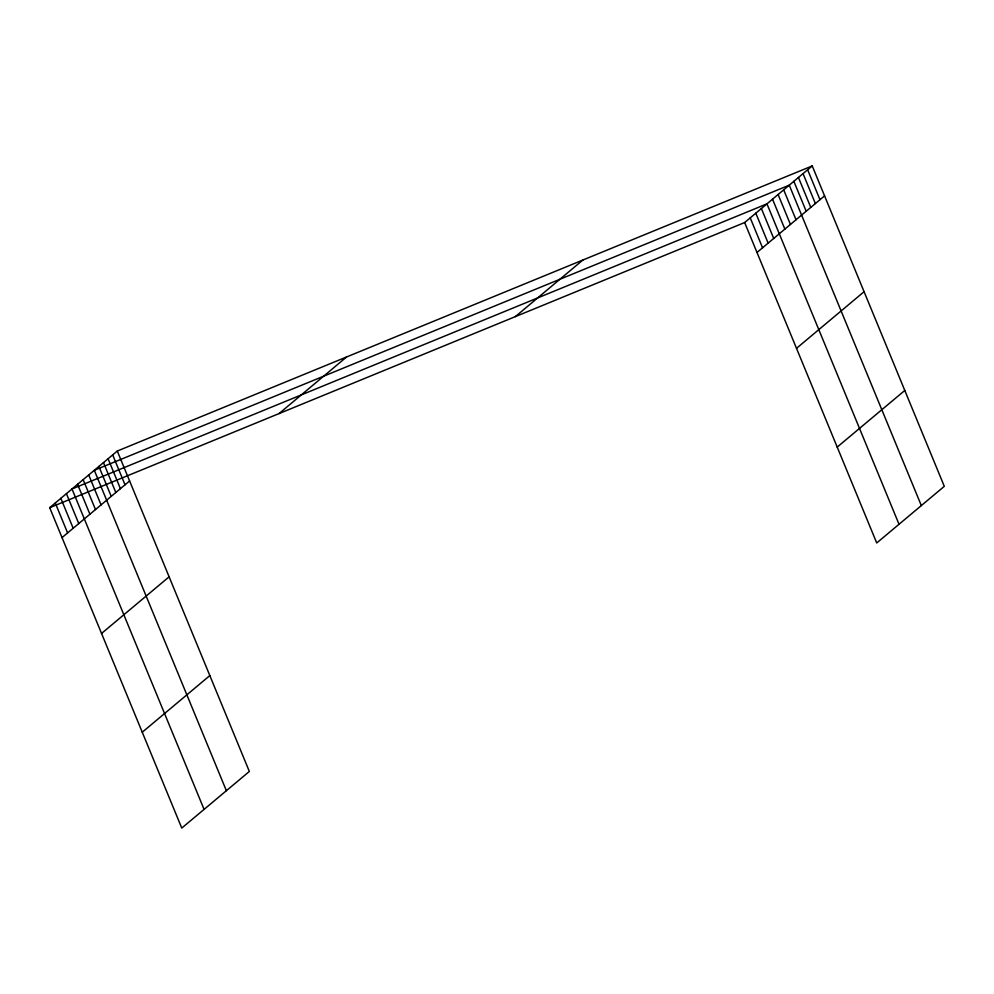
<?xml version="1.0" encoding="UTF-8"?>
<svg xmlns="http://www.w3.org/2000/svg" width="994" height="994" viewBox="0 0 994 994"><rect width="100%" height="100%" fill="white"/><g stroke="black" fill="none" stroke-linecap="round" stroke-linejoin="round"><path stroke-width="1.49" d="M117.28 451.04L249.345 771.456L181.765 828.077L49.7 507.673L117.28 451.04L812.235 165.923L944.3 486.327L876.72 542.96L744.655 222.544L812.235 165.923M62.038 537.592L129.605 480.959M279.041 413.579L346.608 356.945M101.55 633.451L169.117 576.818M515.327 316.639L582.894 260.006M142.254 732.218L209.833 675.585M756.993 252.464L824.573 195.843M796.505 348.335L864.084 291.702M837.209 447.101L904.788 390.468M49.7 507.673L744.655 222.544M807.637 169.775L819.975 199.695M803.04 173.615L815.378 203.546M798.443 177.466L810.781 207.398M793.858 181.318L806.184 211.237M921.326 505.586L789.261 185.17L94.306 470.286L226.371 790.702M783.682 189.842L796.02 219.761M778.103 194.513L790.441 224.433M772.537 199.185L784.862 229.105M899.023 524.273L766.958 203.857L72.003 488.986L204.068 809.389M761.379 208.529L773.717 238.448M755.813 213.201L768.138 243.12M750.234 217.872L762.56 247.792M112.682 454.892L125.02 484.811M108.085 458.743L120.423 488.663M103.488 462.595L115.826 492.515M98.903 466.447L111.229 496.366M88.727 474.958L101.065 504.89M83.148 479.63L95.486 509.562M77.582 484.314L89.907 514.233M66.424 493.658L78.762 523.577M60.845 498.329L73.183 528.249M55.279 503.001L67.604 532.921"/></g></svg>
